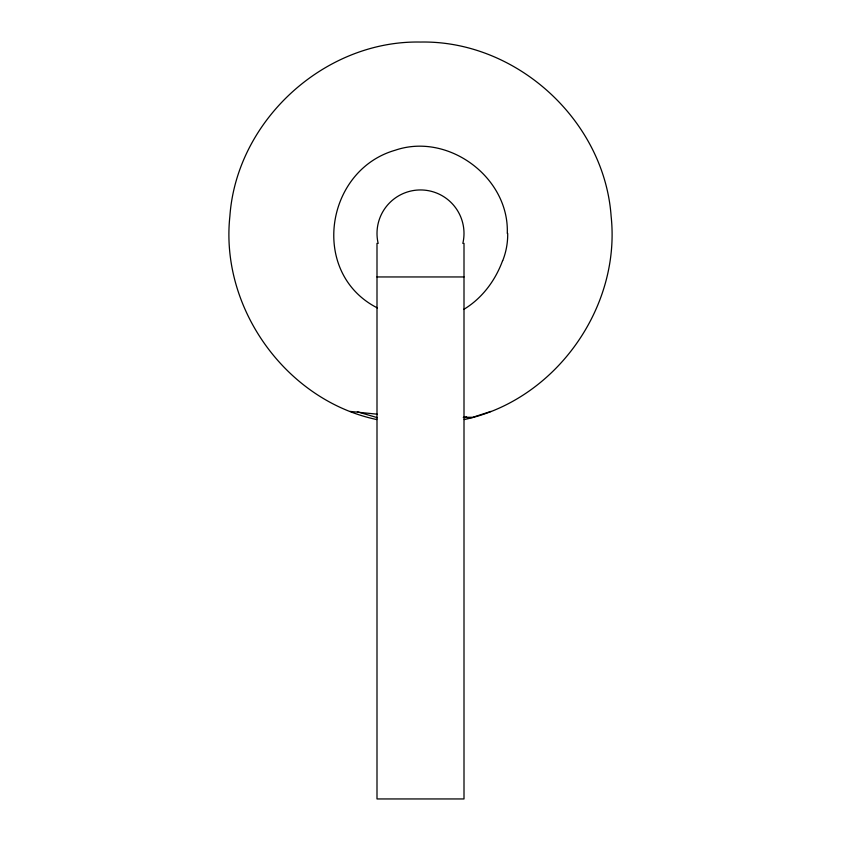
<?xml version="1.0" encoding="UTF-8"?>
<svg xmlns="http://www.w3.org/2000/svg" width="841" height="841" viewBox="0 0 841 841"><rect width="100%" height="100%" fill="white"/><g stroke="black" fill="none" stroke-linecap="round" stroke-linejoin="round"><path stroke-width="1.26" d="M507.281 233.451C509.425 177.409 448.095 132.048 395.133 150.255C325.057 170.366 309.477 273.378 377.409 307.953M502.613 260.605C495.391 280.526 481.956 298.544 463.612 309.477M464.243 419.554C554.829 400.463 621.036 308.121 611.123 216.253C604.364 120.442 516.521 40.179 420.5 42.05C324.479 40.179 236.636 120.442 229.877 216.253C219.964 308.121 286.171 400.463 376.757 419.554M467.281 417.462L472.285 417.462L490.955 411.407M466.566 416.726L463.685 417.409M376.999 276.952L464.001 276.952M463.265 417.451L472.285 417.462M350.045 411.407L377.157 414.182M377.441 417.704L357.362 411.775M464.001 243.333L464.001 798.95L376.999 798.95L376.999 243.333M378.166 243.438A43.501 43.501 0 0 1 420.489 189.95A43.501 43.501 0 0 1 462.844 243.406M507.701 233.441A71.422 71.401 66.8 0 1 502.729 260.647"/></g></svg>
